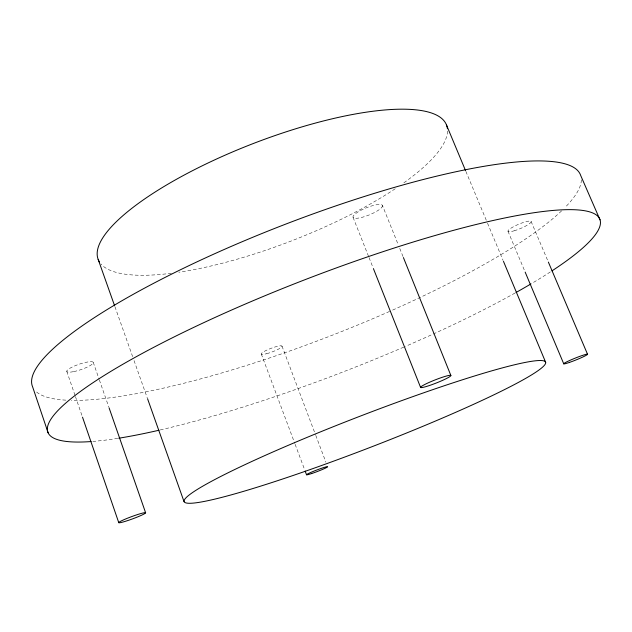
<?xml version="1.0" encoding="UTF-8"?>
<svg xmlns="http://www.w3.org/2000/svg" width="632" height="632" viewBox="0 0 632 632"><rect width="100%" height="100%" fill="white"/><g stroke="black" fill="none" stroke-linecap="round" stroke-linejoin="round"><path stroke-width="0.47" stroke-dasharray="3.16 2.37" d="M531.085 221.421L547.976 261.174M507.978 231.233L524.781 271.183M465.879 171.398L487.146 222.298M487.525 223.207L503.096 260.463M382.447 205.463A15.847 3.831 -22 0 1 361.528 217.455A15.847 3.831 -22 0 1 359.245 211.222A15.847 3.831 -22 0 1 382.447 205.463L398.263 244.774M399.74 248.431L403.05 256.663M353.067 217.384L368.685 256.695M369.048 257.611L373.038 267.668M282.014 346.139L315.447 434.555M315.771 435.401L325.883 462.15M261.3 353.983L294.788 443.411M295.136 444.336L304.806 470.153M114.953 306.749L132.728 356.89M134.047 360.603L147.209 397.749M93.228 362.302L99.106 379.2M99.366 379.951L108.799 407.04M66.787 371.395L75.129 395.672M75.445 396.604L82.184 416.212M447.511 131.069A186.677 52.298 -21.1 0 1 402.963 183.462M395.19 188.786A186.677 52.298 -21.1 0 1 178.848 272.226M171.359 273.269A186.677 52.298 -21.1 0 1 100.907 263.947M581.337 179.82A293.714 60.214 -21.1 0 1 564.858 207.659M561.611 210.843A293.714 60.214 -21.1 0 1 392.251 310.249M389.596 311.426A293.714 60.214 -21.1 0 1 71.313 400.348M65.846 400.143A293.714 60.214 -21.1 0 1 35.692 391.2M550.346 271.934A295.792 49.865 -21.1 0 1 531.836 283.389M515.104 293.011A295.792 49.865 -21.1 0 1 405.547 346.336M403.761 347.11A295.792 49.865 -21.1 0 1 159.951 430.013M117.773 438.363A295.792 49.865 -21.1 0 1 92.865 441.42M514.148 230.806A12.561 2.323 -22.9 0 0 531.149 221.579A12.561 2.323 -22.9 0 0 513.374 226.77A12.561 2.323 -22.9 0 0 514.148 230.806M73.826 371.592A13.983 2.844 -18.8 0 0 93.291 362.492A13.983 2.844 -18.8 0 0 72.988 366.671A13.983 2.844 -18.8 0 0 73.826 371.592M266.743 353.667A11.076 1.88 -20.7 0 0 282.062 346.257A11.076 1.88 -20.7 0 0 266.222 350.389A11.076 1.88 -20.7 0 0 266.743 353.667"/><path stroke-width="0.95" d="M600.029 219.857L580.658 175.404A293.714 60.214 -21.1 0 0 284.961 224.407A293.714 60.214 -21.1 0 0 32.603 386.8L48.111 432.754M548.363 262.075L587.515 354.228M525.16 272.092L563.728 363.787M446.508 125.049L465.5 170.49M503.475 261.372L545.637 362.255A193.771 16.385 -21.1 0 1 278.617 480.336A193.771 16.385 -21.1 0 1 270.227 453.168A193.771 16.385 -21.1 0 1 545.637 362.255M403.413 257.572L450.877 375.503A16.274 1.651 -21.5 0 1 428.583 385.797A16.274 1.651 -21.5 0 1 427.722 383.063A16.274 1.651 -21.5 0 1 450.877 375.503M373.401 268.584L420.596 387.44M305.153 471.077L306.528 474.758M98.165 259.397L114.621 305.817M147.54 398.673L184.078 501.745M109.067 407.806L145.629 512.828A14.315 1.217 -20.2 0 1 125.42 521.305A14.315 1.217 -20.2 0 1 125.515 519.022A14.315 1.217 -20.2 0 1 145.629 512.828M82.508 417.144L118.753 522.64M99.421 261.925A186.677 52.298 -21.1 0 1 255.178 142.8A186.677 52.298 -21.1 0 1 447.409 128.723M91.079 441.555A295.792 49.865 -21.1 0 1 145.044 351.937A295.792 49.865 -21.1 0 1 509.179 217.084A295.792 49.865 -21.1 0 1 552.005 270.852M531.03 283.871A295.792 49.865 -21.1 0 1 515.973 292.521M158.988 430.234A295.792 49.865 -21.1 0 1 118.745 438.213M569.606 362.357A12.822 0.988 -21.9 0 0 587.539 354.299A12.822 0.988 -21.9 0 0 569.756 360.445A12.822 0.988 -21.9 0 0 569.606 362.357M311.726 473.518A11.289 0.798 -20.9 0 0 327.621 466.748A11.289 0.798 -20.9 0 0 311.884 471.978A11.289 0.798 -20.9 0 0 311.726 473.518"/></g></svg>
